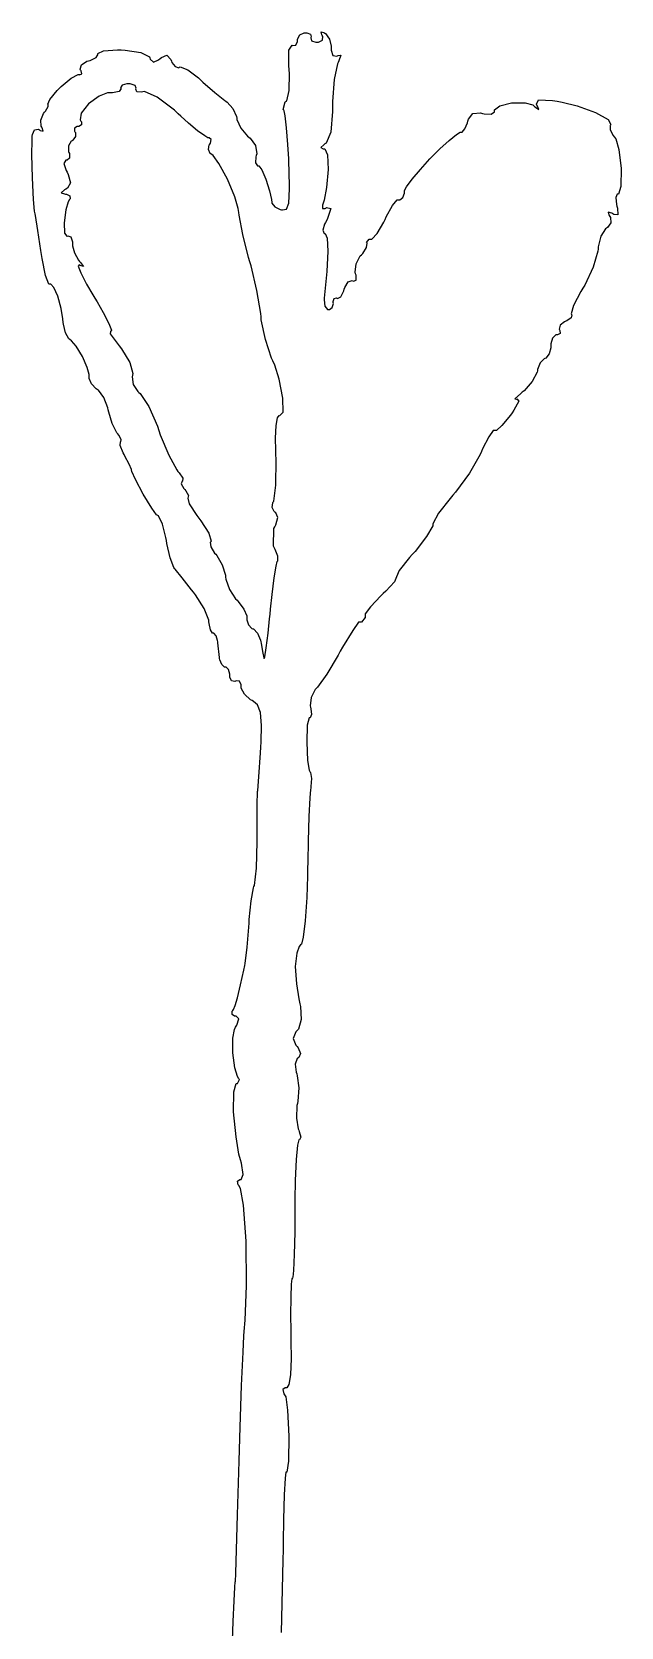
# Model space of a CAD drawing. Extents: x 0.5 to 12, y 0.6 to 18.2.
# Drawn here: x 10.779 to 11.87, y 14.382 to 17.333 of the extents above; entities that cross this region are included whole.
import ezdxf

# ---------------------------------------------------------------- set-up
doc = ezdxf.new("R2010")
doc.units = 0
doc.layers.get('0').update_dxf_attribs({"linetype": 'CONTINUOUS'})

msp = doc.modelspace()

# ---------------------------------------------------------------- linework, layer by layer
at = {"color": 0}
msp.add_lwpolyline([(11.1505, 14.3574), (11.1519, 14.3922), (11.1535, 14.4303), (11.1548, 14.4561), (11.1554, 14.4656), (11.1556, 14.4656), (11.1558, 14.4656), (11.1565, 14.4815), (11.158, 14.5251), (11.1599, 14.5897), (11.1616, 14.6489), (11.1622, 14.6686), (11.1627, 14.6894), (11.1646, 14.7519), (11.1673, 14.8289), (11.17, 14.8908), (11.1717, 14.9211), (11.1723, 14.929), (11.174, 14.9501), (11.1764, 15.0133), (11.1757, 15.0958), (11.1708, 15.1624), (11.1655, 15.1932), (11.1621, 15.1989), (11.1611, 15.2004), (11.1601, 15.2069), (11.164, 15.2103), (11.1653, 15.2103), (11.1665, 15.2103), (11.1703, 15.2196), (11.167, 15.2406), (11.1655, 15.2462), (11.1625, 15.2568), (11.1571, 15.2892), (11.1527, 15.3353), (11.1531, 15.3722), (11.1573, 15.3874), (11.1587, 15.3874), (11.1596, 15.3874), (11.1633, 15.3949), (11.1625, 15.3961), (11.1597, 15.4007), (11.1548, 15.4169), (11.1509, 15.4446), (11.1513, 15.4718), (11.154, 15.4874), (11.1564, 15.4918), (11.1584, 15.4956), (11.1622, 15.5076), (11.1576, 15.5124), (11.156, 15.5124), (11.1545, 15.5124), (11.1498, 15.5154), (11.1501, 15.5214), (11.151, 15.5228), (11.1523, 15.5249), (11.1554, 15.5319), (11.1599, 15.5465), (11.1655, 15.5701), (11.1713, 15.5972), (11.1731, 15.6061), (11.1738, 15.6097), (11.1777, 15.6399), (11.1808, 15.6771), (11.1812, 15.6843), (11.1816, 15.6914), (11.185, 15.7257), (11.1894, 15.7499), (11.1903, 15.7519), (11.1912, 15.7542), (11.1947, 15.786), (11.1963, 15.835), (11.1962, 15.8457), (11.1962, 15.8564), (11.1963, 15.9025), (11.1971, 15.9283), (11.1973, 15.929), (11.1975, 15.9299), (11.1995, 15.955), (11.2023, 15.9994), (11.2028, 16.0099), (11.2033, 16.0199), (11.2042, 16.05), (11.2026, 16.0743), (11.1971, 16.0881), (11.1896, 16.0946), (11.1867, 16.0961), (11.184, 16.0976), (11.1725, 16.1083), (11.1667, 16.1192), (11.1667, 16.1228), (11.1667, 16.125), (11.1636, 16.1321), (11.1576, 16.1329), (11.1563, 16.1322), (11.1549, 16.1314), (11.1489, 16.1325), (11.1458, 16.1396), (11.1458, 16.1419), (11.1458, 16.1449), (11.1433, 16.1535), (11.1387, 16.1582), (11.1372, 16.1582), (11.1355, 16.1582), (11.1305, 16.1628), (11.127, 16.1717), (11.1267, 16.1739), (11.1265, 16.176), (11.1235, 16.2029), (11.1233, 16.2051), (11.123, 16.2072), (11.1201, 16.2161), (11.1163, 16.2207), (11.1151, 16.2207), (11.1138, 16.2207), (11.11, 16.2269), (11.1072, 16.239), (11.107, 16.2418), (11.1068, 16.2449), (11.098, 16.2667), (11.0823, 16.2919), (11.0786, 16.2965), (11.0749, 16.3011), (11.0571, 16.3235), (11.0444, 16.3393), (11.0432, 16.3408), (11.042, 16.3422), (11.0353, 16.3603), (11.029, 16.3865), (11.0282, 16.3921), (11.0272, 16.3976), (11.0207, 16.4225), (11.0135, 16.4378), (11.0123, 16.4386), (11.0101, 16.44), (11.0014, 16.4524), (10.9855, 16.4781), (10.9708, 16.5051), (10.9641, 16.5197), (10.9636, 16.5228), (10.9635, 16.5236), (10.9592, 16.5333), (10.9516, 16.5482), (10.9498, 16.5514), (10.948, 16.5547), (10.9426, 16.5679), (10.9434, 16.5749), (10.9436, 16.5749), (10.9439, 16.5749), (10.9448, 16.5792), (10.9399, 16.5875), (10.9383, 16.5896), (10.9366, 16.5917), (10.928, 16.6086), (10.9214, 16.6297), (10.9207, 16.6338), (10.9199, 16.6379), (10.9125, 16.6572), (10.9024, 16.6706), (10.9004, 16.6717), (10.8983, 16.6729), (10.8898, 16.6821), (10.8854, 16.6919), (10.8854, 16.6953), (10.8854, 16.6996), (10.8818, 16.7121), (10.8729, 16.7325), (10.8612, 16.7517), (10.8528, 16.7619), (10.8493, 16.7644), (10.8479, 16.7654), (10.8416, 16.7765), (10.8375, 16.7924), (10.8372, 16.7957), (10.8366, 16.8022), (10.8333, 16.8217), (10.8271, 16.8443), (10.8198, 16.8604), (10.8143, 16.8665), (10.8125, 16.8665), (10.8105, 16.8665), (10.8046, 16.8826), (10.7981, 16.9138), (10.797, 16.9212), (10.796, 16.9288), (10.7905, 16.966), (10.7859, 16.9939), (10.7853, 16.9968), (10.7842, 17.0019), (10.7823, 17.0232), (10.7802, 17.0635), (10.7793, 17.1064), (10.7795, 17.1321), (10.7801, 17.1406), (10.7802, 17.1435), (10.7842, 17.1522), (10.7916, 17.1531), (10.7933, 17.1519), (10.7948, 17.1511), (10.8001, 17.1499), (10.7986, 17.1556), (10.7976, 17.1571), (10.7965, 17.1588), (10.7958, 17.1703), (10.8007, 17.1826), (10.8025, 17.1847), (10.8042, 17.1868), (10.8096, 17.1954), (10.8092, 17.1999), (10.8091, 17.1999), (10.8091, 17.1999), (10.8127, 17.2083), (10.8262, 17.2246), (10.8299, 17.2285), (10.8336, 17.2325), (10.8517, 17.2479), (10.8652, 17.2547), (10.8666, 17.2543), (10.8676, 17.254), (10.8715, 17.2557), (10.8704, 17.2613), (10.8695, 17.2628), (10.8685, 17.2644), (10.8708, 17.2726), (10.8812, 17.279), (10.8843, 17.2799), (10.8873, 17.2807), (10.8982, 17.2862), (10.9018, 17.2924), (10.9012, 17.2933), (10.9012, 17.2933), (10.9119, 17.2985), (10.938, 17.3001), (10.9447, 17.2999), (10.952, 17.2997), (10.9811, 17.2954), (10.9968, 17.2874), (10.9976, 17.2853), (10.9983, 17.2831), (11.0042, 17.2774), (11.0138, 17.2818), (11.0165, 17.2839), (11.0191, 17.2861), (11.0293, 17.29), (11.0362, 17.2822), (11.0374, 17.2793), (11.0383, 17.2769), (11.0445, 17.269), (11.0514, 17.2671), (11.0526, 17.2679), (11.0538, 17.2686), (11.0677, 17.2632), (11.0875, 17.2483), (11.0917, 17.2443), (11.0958, 17.2404), (11.1179, 17.221), (11.1362, 17.2065), (11.1385, 17.2051), (11.1407, 17.2036), (11.1511, 17.1917), (11.1578, 17.1767), (11.1583, 17.1739), (11.1587, 17.171), (11.1661, 17.155), (11.178, 17.1407), (11.1806, 17.1387), (11.1834, 17.1367), (11.193, 17.1231), (11.1954, 17.1078), (11.1946, 17.1049), (11.1939, 17.1022), (11.1934, 17.091), (11.1967, 17.0853), (11.1977, 17.0853), (11.1994, 17.0853), (11.2046, 17.0783), (11.2125, 17.0611), (11.2193, 17.0392), (11.2227, 17.0231), (11.2231, 17.0176), (11.2232, 17.0163), (11.2287, 17.0094), (11.2389, 17.0046), (11.2413, 17.0042), (11.2433, 17.0038), (11.2502, 17.0053), (11.2549, 17.0164), (11.2562, 17.0429), (11.2554, 17.0782), (11.2549, 17.0897), (11.2546, 17.0986), (11.253, 17.1251), (11.2506, 17.1556), (11.2479, 17.1778), (11.2461, 17.1872), (11.2453, 17.1886), (11.2444, 17.19), (11.2481, 17.2039), (11.2496, 17.2049), (11.251, 17.2057), (11.2554, 17.2246), (11.2559, 17.2561), (11.2553, 17.2632), (11.2546, 17.2713), (11.2546, 17.2996), (11.2607, 17.309), (11.2607, 17.309), (11.262, 17.3083), (11.2678, 17.3089), (11.2708, 17.3153), (11.2708, 17.3172), (11.2708, 17.3199), (11.2753, 17.3276), (11.2833, 17.3318), (11.286, 17.3318), (11.2883, 17.3318), (11.2951, 17.3293), (11.2964, 17.3242), (11.2958, 17.3232), (11.2952, 17.3222), (11.2969, 17.3169), (11.3047, 17.3144), (11.3073, 17.3144), (11.3098, 17.3144), (11.3174, 17.3178), (11.3177, 17.3249), (11.3167, 17.3264), (11.3158, 17.3279), (11.3145, 17.3333), (11.3198, 17.3319), (11.3213, 17.3311), (11.3229, 17.3301), (11.3298, 17.3197), (11.3333, 17.3071), (11.3333, 17.3028), (11.3333, 17.2996), (11.3365, 17.2897), (11.3434, 17.2882), (11.3448, 17.289), (11.346, 17.2899), (11.3511, 17.29), (11.3476, 17.2797), (11.346, 17.2767), (11.3446, 17.274), (11.3388, 17.245), (11.3358, 17.2044), (11.3358, 17.1961), (11.3358, 17.186), (11.3323, 17.1481), (11.324, 17.1275), (11.3216, 17.126), (11.3194, 17.1246), (11.314, 17.1192), (11.3183, 17.1168), (11.3197, 17.1167), (11.3213, 17.1167), (11.3261, 17.1057), (11.3278, 17.0789), (11.3248, 17.0456), (11.3201, 17.0219), (11.3175, 17.0144), (11.3169, 17.0126), (11.3172, 17.0067), (11.3219, 17.0065), (11.323, 17.0072), (11.3247, 17.0082), (11.3328, 17.0064), (11.3258, 16.9865), (11.3225, 16.9804), (11.321, 16.9776), (11.3177, 16.9662), (11.3203, 16.9603), (11.3212, 16.9603), (11.3223, 16.9603), (11.3256, 16.9519), (11.327, 16.9279), (11.3252, 16.8901), (11.3217, 16.8529), (11.3203, 16.8406), (11.32, 16.8376), (11.3216, 16.8258), (11.3266, 16.8197), (11.3282, 16.8197), (11.3299, 16.8197), (11.3351, 16.8235), (11.3373, 16.8308), (11.3371, 16.8326), (11.3369, 16.8343), (11.3384, 16.8403), (11.3428, 16.8411), (11.3438, 16.8406), (11.3447, 16.8399), (11.3511, 16.8433), (11.3567, 16.8543), (11.3575, 16.8572), (11.3582, 16.8603), (11.3645, 16.8708), (11.3719, 16.8736), (11.3733, 16.8728), (11.3742, 16.8722), (11.3791, 16.8739), (11.3791, 16.8831), (11.3784, 16.8858), (11.3777, 16.8885), (11.3795, 16.9042), (11.3871, 16.9189), (11.3893, 16.921), (11.3915, 16.9232), (11.3987, 16.9342), (11.3997, 16.9425), (11.3988, 16.9435), (11.3988, 16.9435), (11.4035, 16.9499), (11.4051, 16.9499), (11.4084, 16.9499), (11.4185, 16.9606), (11.4308, 16.9814), (11.4329, 16.9864), (11.435, 16.9914), (11.4467, 17.0121), (11.4555, 17.0228), (11.4585, 17.0228), (11.4603, 17.0228), (11.4657, 17.0272), (11.4688, 17.0351), (11.4688, 17.0376), (11.4688, 17.04), (11.4727, 17.0467), (11.4832, 17.0611), (11.4983, 17.079), (11.516, 17.0982), (11.5344, 17.1168), (11.5514, 17.1326), (11.5652, 17.1436), (11.5716, 17.1478), (11.5738, 17.1478), (11.5754, 17.1478), (11.5803, 17.1537), (11.5854, 17.1651), (11.5862, 17.1679), (11.5871, 17.1717), (11.5953, 17.1822), (11.6094, 17.1835), (11.6134, 17.1824), (11.6164, 17.1815), (11.629, 17.1814), (11.6354, 17.1857), (11.6354, 17.1871), (11.6354, 17.1894), (11.645, 17.1965), (11.667, 17.2018), (11.6919, 17.2018), (11.7064, 17.1983), (11.7096, 17.1954), (11.7113, 17.1939), (11.7173, 17.1899), (11.7151, 17.1961), (11.714, 17.1979), (11.7132, 17.1994), (11.717, 17.2075), (11.7426, 17.2061), (11.7511, 17.2049), (11.7605, 17.2036), (11.7883, 17.1964), (11.8224, 17.184), (11.8455, 17.171), (11.8507, 17.1617), (11.85, 17.161), (11.8492, 17.1601), (11.8495, 17.1521), (11.8551, 17.1415), (11.8569, 17.1393), (11.8602, 17.1353), (11.8652, 17.116), (11.8697, 17.0803), (11.8694, 17.0475), (11.8648, 17.0332), (11.8632, 17.0332), (11.8624, 17.0332), (11.8599, 17.0267), (11.8612, 17.0139), (11.862, 17.0107), (11.863, 17.0069), (11.8636, 16.9951), (11.8561, 16.9956), (11.8542, 16.9967), (11.8523, 16.9979), (11.8458, 17), (11.8476, 16.9938), (11.8487, 16.9919), (11.8498, 16.9901), (11.8505, 16.98), (11.8447, 16.9714), (11.8427, 16.97), (11.8408, 16.9689), (11.8323, 16.9551), (11.8272, 16.9356), (11.827, 16.9314), (11.8268, 16.9274), (11.8181, 16.8979), (11.8024, 16.865), (11.7988, 16.8592), (11.7951, 16.8533), (11.7817, 16.8274), (11.7772, 16.8115), (11.7781, 16.8106), (11.7788, 16.81), (11.7774, 16.8044), (11.7695, 16.7989), (11.7672, 16.7979), (11.7648, 16.7971), (11.7568, 16.7907), (11.755, 16.7835), (11.7559, 16.7821), (11.7566, 16.7808), (11.7567, 16.7756), (11.7521, 16.7728), (11.7506, 16.7728), (11.7486, 16.7728), (11.7428, 16.7669), (11.7396, 16.7564), (11.7396, 16.7528), (11.7396, 16.749), (11.7363, 16.7376), (11.7301, 16.7297), (11.7286, 16.7292), (11.7271, 16.7286), (11.72, 16.721), (11.7152, 16.7089), (11.7148, 16.7062), (11.7144, 16.7036), (11.7054, 16.6868), (11.6902, 16.6694), (11.6867, 16.6665), (11.6833, 16.6638), (11.6733, 16.6544), (11.6759, 16.6537), (11.6765, 16.654), (11.6769, 16.6542), (11.6807, 16.6503), (11.6714, 16.6336), (11.668, 16.6288), (11.6648, 16.6243), (11.6488, 16.6054), (11.6391, 16.5957), (11.6358, 16.5957), (11.6331, 16.5957), (11.6251, 16.5843), (11.6134, 16.5619), (11.6112, 16.5567), (11.609, 16.5512), (11.589, 16.5168), (11.5633, 16.4817), (11.5582, 16.476), (11.5531, 16.4703), (11.532, 16.4426), (11.5211, 16.4231), (11.5211, 16.4212), (11.521, 16.4194), (11.5098, 16.3999), (11.4883, 16.3722), (11.4832, 16.3665), (11.478, 16.3608), (11.4591, 16.3371), (11.4543, 16.3249), (11.4543, 16.3249), (11.4543, 16.3249), (11.4505, 16.3158), (11.434, 16.2985), (11.4294, 16.2942), (11.4248, 16.29), (11.4057, 16.2693), (11.3958, 16.2568), (11.3958, 16.2525), (11.3958, 16.2499), (11.3895, 16.2415), (11.3875, 16.2415), (11.3838, 16.2415), (11.373, 16.2257), (11.354, 16.1951), (11.35, 16.1878), (11.346, 16.1803), (11.325, 16.1453), (11.3076, 16.1207), (11.3055, 16.1185), (11.3034, 16.1164), (11.2961, 16.1019), (11.2944, 16.0864), (11.2951, 16.0838), (11.2957, 16.0811), (11.2966, 16.0701), (11.2941, 16.0644), (11.2933, 16.0644), (11.2922, 16.0644), (11.289, 16.0507), (11.2878, 16.0194), (11.2896, 15.9856), (11.2922, 15.9675), (11.2942, 15.964), (11.2949, 15.9629), (11.2967, 15.9517), (11.2958, 15.9371), (11.2953, 15.9343), (11.2947, 15.9314), (11.2936, 15.916), (11.2919, 15.8817), (11.2905, 15.8362), (11.2897, 15.7976), (11.2896, 15.7846), (11.2893, 15.7715), (11.288, 15.7319), (11.2851, 15.6887), (11.2813, 15.6583), (11.2783, 15.6457), (11.2766, 15.644), (11.2739, 15.6411), (11.2694, 15.6286), (11.2668, 15.6039), (11.2687, 15.5722), (11.2731, 15.5444), (11.2752, 15.5354), (11.2765, 15.5299), (11.2778, 15.506), (11.2725, 15.4883), (11.2705, 15.4858), (11.268, 15.4831), (11.2631, 15.4708), (11.2677, 15.4589), (11.2701, 15.456), (11.272, 15.4536), (11.2765, 15.4435), (11.2734, 15.4358), (11.2717, 15.4347), (11.2702, 15.4339), (11.2664, 15.4236), (11.2681, 15.4086), (11.2693, 15.4053), (11.2704, 15.4021), (11.2731, 15.3797), (11.2717, 15.3553), (11.2708, 15.351), (11.2699, 15.3467), (11.2687, 15.3235), (11.2718, 15.304), (11.2731, 15.3014), (11.2742, 15.2989), (11.2769, 15.2886), (11.2746, 15.2832), (11.2738, 15.2832), (11.273, 15.2832), (11.2707, 15.2736), (11.2682, 15.2472), (11.2665, 15.2083), (11.2661, 15.1726), (11.2662, 15.1608), (11.2662, 15.1487), (11.2659, 15.1125), (11.2649, 15.0713), (11.2633, 15.0417), (11.262, 15.0294), (11.2613, 15.0281), (11.2605, 15.0265), (11.2594, 15.0164), (11.2583, 14.9924), (11.2579, 14.9594), (11.2583, 14.9308), (11.2585, 14.9212), (11.2588, 14.9107), (11.259, 14.879), (11.2577, 14.8489), (11.2546, 14.8308), (11.251, 14.8249), (11.2498, 14.8249), (11.2483, 14.8249), (11.2439, 14.8213), (11.2456, 14.8137), (11.2468, 14.8118), (11.249, 14.8083), (11.2523, 14.7836), (11.255, 14.735), (11.2544, 14.689), (11.2511, 14.6686), (11.25, 14.6686), (11.2494, 14.6686), (11.2479, 14.6574), (11.246, 14.6265), (11.2447, 14.581), (11.244, 14.5393), (11.244, 14.5253), (11.2438, 14.5057), (11.2409, 14.3722)], dxfattribs=at)
msp.add_lwpolyline([(11.2339, 16.3539), (11.2346, 16.3546), (11.2343, 16.3631), (11.2298, 16.3757), (11.2284, 16.3783), (11.2266, 16.3817), (11.227, 16.4146), (11.2288, 16.4179), (11.2306, 16.4214), (11.2344, 16.4349), (11.2308, 16.4436), (11.229, 16.4447), (11.2275, 16.4457), (11.2237, 16.4531), (11.2249, 16.4618), (11.226, 16.4636), (11.227, 16.4653), (11.2305, 16.4947), (11.2311, 16.5418), (11.2307, 16.5524), (11.2305, 16.5597), (11.2303, 16.5817), (11.2314, 16.6049), (11.2337, 16.6194), (11.2369, 16.6233), (11.2371, 16.6233), (11.2376, 16.6229), (11.2443, 16.6297), (11.2438, 16.6557), (11.237, 16.691), (11.2289, 16.7168), (11.2252, 16.7249), (11.2227, 16.7299), (11.2115, 16.764), (11.2039, 16.8003), (11.2033, 16.8064), (11.2027, 16.8125), (11.1954, 16.8547), (11.1848, 16.9003), (11.1826, 16.9082), (11.1803, 16.9161), (11.1699, 16.9585), (11.1627, 16.9943), (11.1622, 16.9989), (11.1612, 17.0064), (11.1548, 17.0281), (11.1414, 17.0608), (11.1255, 17.0899), (11.115, 17.1044), (11.1106, 17.1075), (11.1094, 17.1085), (11.1063, 17.1157), (11.1076, 17.1242), (11.1087, 17.1257), (11.1097, 17.1274), (11.1109, 17.134), (11.1075, 17.1374), (11.1064, 17.1374), (11.1046, 17.1374), (11.0991, 17.1408), (11.086, 17.1504), (11.0691, 17.1644), (11.0548, 17.1774), (11.0502, 17.1817), (11.0433, 17.1882), (11.0112, 17.2125), (10.9875, 17.2228), (10.9848, 17.2222), (10.9823, 17.2218), (10.9734, 17.2225), (10.9714, 17.2271), (10.9719, 17.2279), (10.9725, 17.2289), (10.9703, 17.2344), (10.9613, 17.2371), (10.9583, 17.2371), (10.9552, 17.2371), (10.9461, 17.2347), (10.9435, 17.2297), (10.9441, 17.2289), (10.9444, 17.2283), (10.9405, 17.2232), (10.9287, 17.2207), (10.9248, 17.2207), (10.9195, 17.2207), (10.9037, 17.2147), (10.8838, 17.2004), (10.8707, 17.1831), (10.8685, 17.1708), (10.8701, 17.1682), (10.8709, 17.1668), (10.871, 17.1611), (10.8662, 17.1582), (10.8646, 17.1582), (10.863, 17.1582), (10.8581, 17.1554), (10.8581, 17.1499), (10.8589, 17.1485), (10.8597, 17.1472), (10.8599, 17.1396), (10.8551, 17.1328), (10.8536, 17.1318), (10.8521, 17.131), (10.8473, 17.1226), (10.8471, 17.1122), (10.8479, 17.1103), (10.8487, 17.1083), (10.8488, 17.1), (10.8445, 17.0957), (10.843, 17.0957), (10.8419, 17.0957), (10.8385, 17.0899), (10.8426, 17.0771), (10.8445, 17.0735), (10.8467, 17.0692), (10.8509, 17.0542), (10.8449, 17.0442), (10.8422, 17.0424), (10.8399, 17.041), (10.8337, 17.0353), (10.8397, 17.0335), (10.8417, 17.0333), (10.8436, 17.0333), (10.8496, 17.0303), (10.8499, 17.0243), (10.8491, 17.0231), (10.8465, 17.0189), (10.8423, 17.0042), (10.8389, 16.9803), (10.8394, 16.961), (10.8442, 16.9554), (10.8445, 16.9556), (10.8455, 16.9561), (10.8513, 16.9542), (10.8542, 16.9451), (10.8542, 16.9422), (10.8542, 16.9378), (10.858, 16.9243), (10.8654, 16.9107), (10.8672, 16.9088), (10.8693, 16.9065), (10.8749, 16.899), (10.8687, 16.9013), (10.8668, 16.9024), (10.8666, 16.9024), (10.8649, 16.8999), (10.8697, 16.8874), (10.8804, 16.8668), (10.8918, 16.8469), (10.8958, 16.8406), (10.8998, 16.834), (10.9112, 16.8142), (10.9219, 16.7939), (10.9268, 16.7815), (10.925, 16.7793), (10.9249, 16.7793), (10.9249, 16.7793), (10.924, 16.7749), (10.9368, 16.7572), (10.9409, 16.7524), (10.9452, 16.7472), (10.9607, 16.7217), (10.966, 16.701), (10.9653, 16.6981), (10.9646, 16.6954), (10.9667, 16.6807), (10.9751, 16.6678), (10.9775, 16.666), (10.9799, 16.6642), (10.9954, 16.64), (11.0115, 16.6036), (11.0142, 16.5957), (11.0168, 16.5878), (11.0325, 16.5499), (11.0474, 16.5228), (11.0496, 16.5201), (11.0518, 16.5176), (11.0586, 16.5074), (11.0578, 16.5019), (11.0576, 16.5019), (11.0571, 16.5019), (11.0557, 16.4974), (11.0607, 16.4885), (11.0625, 16.4864), (11.0643, 16.4842), (11.0694, 16.4753), (11.0681, 16.4707), (11.0678, 16.4707), (11.0678, 16.4707), (11.0706, 16.4599), (11.0845, 16.4387), (11.0884, 16.4335), (11.0922, 16.4285), (11.1065, 16.4056), (11.1113, 16.391), (11.1104, 16.3901), (11.1095, 16.3893), (11.1105, 16.3807), (11.1174, 16.3692), (11.1195, 16.3668), (11.1216, 16.3644), (11.1312, 16.3474), (11.1374, 16.3279), (11.1378, 16.3243), (11.1382, 16.3208), (11.1451, 16.3014), (11.1563, 16.2843), (11.1589, 16.2819), (11.1613, 16.2797), (11.1717, 16.2654), (11.1771, 16.2531), (11.1771, 16.249), (11.1771, 16.2458), (11.1803, 16.2365), (11.1866, 16.2297), (11.1881, 16.2292), (11.1896, 16.2286), (11.1969, 16.2206), (11.2024, 16.2078), (11.2029, 16.2049), (11.2034, 16.2021), (11.2062, 16.1872), (11.2086, 16.1753), (11.2089, 16.1739), (11.2089, 16.1739), (11.2105, 16.1771), (11.2131, 16.1937), (11.2164, 16.221), (11.2192, 16.2474), (11.2201, 16.2562), (11.2209, 16.2653), (11.2239, 16.2926), (11.2278, 16.3232), (11.2313, 16.3447), (11.2332, 16.3532), (11.2339, 16.3539)], close=True, dxfattribs=at)

doc.saveas('drawing.dxf')
